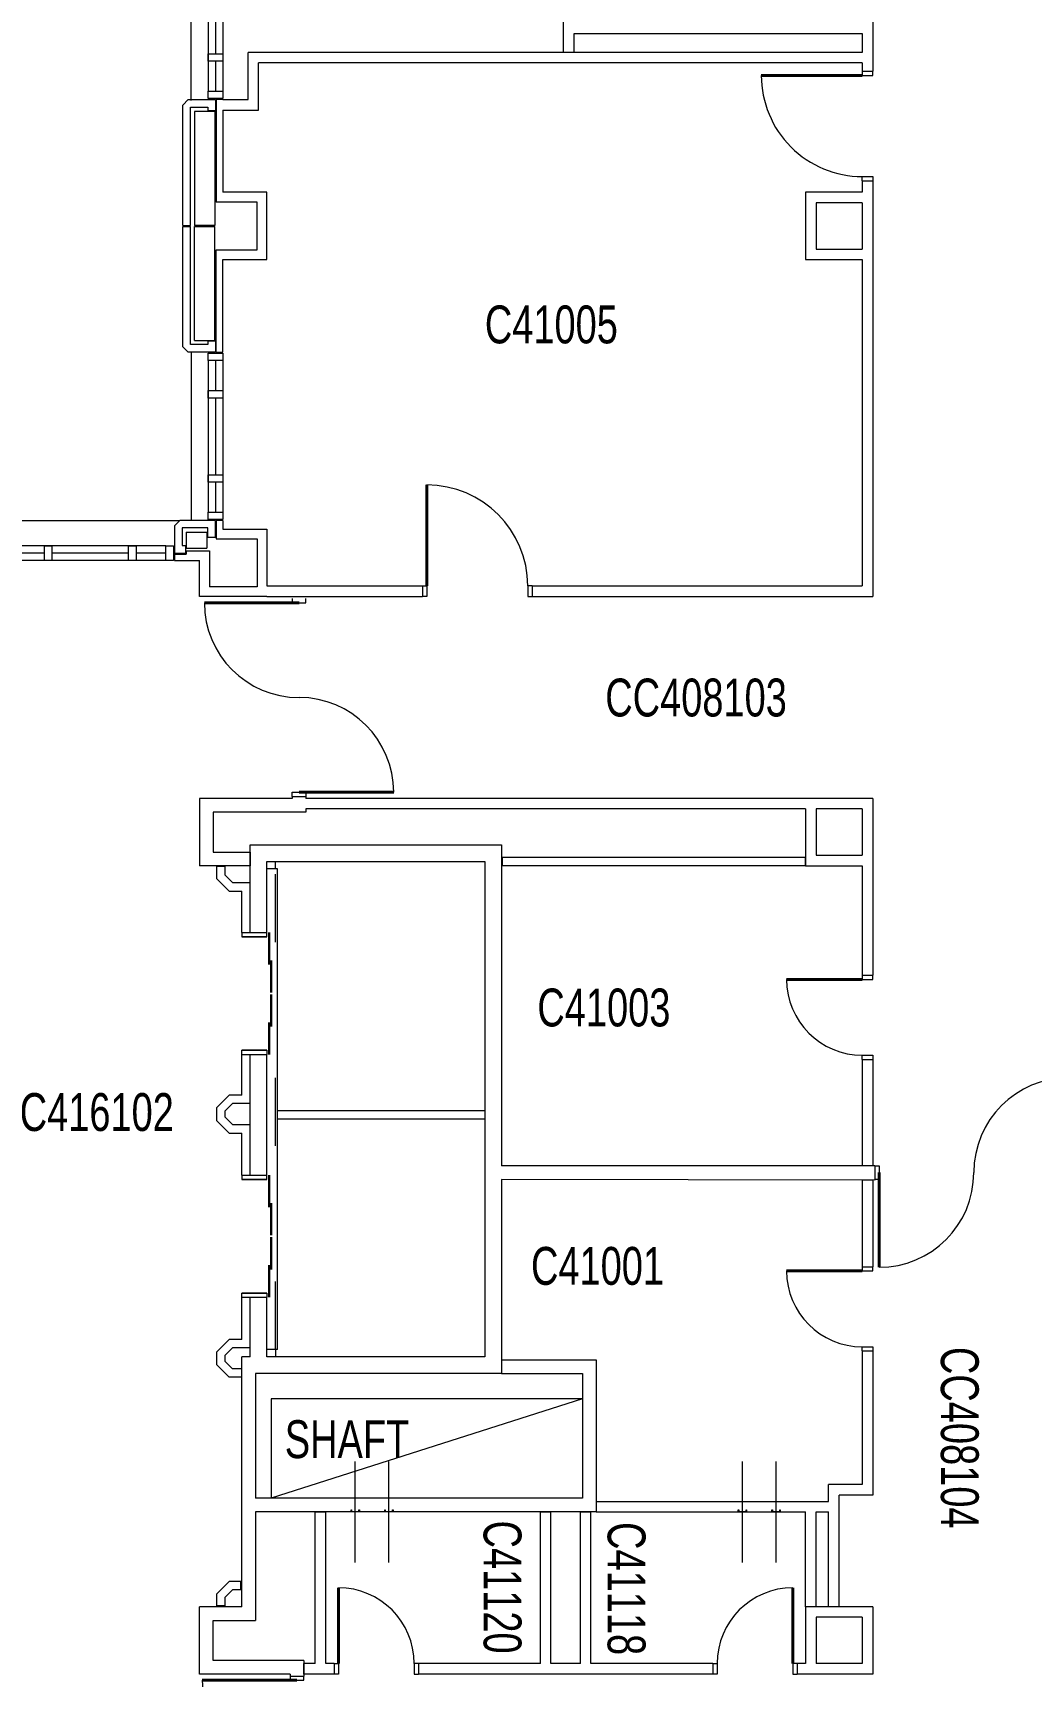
# Model space of a CAD drawing. Header units: inches. Extents: x 1097 to 10841, y 897 to 6841.
# Drawn here: x 9573 to 10048, y 3660 to 4440 of the extents above; entities that cross this region are included whole.
import ezdxf
from ezdxf.enums import TextEntityAlignment as Align

# ---------------------------------------------------------------- set-up
doc = ezdxf.new("R2010")
doc.units = ezdxf.units.IN
doc.header["$MEASUREMENT"] = 0
doc.linetypes.add('DGN4', pattern=[257.983504, 128.991752, -64.495876, 0, -64.495876])
doc.linetypes.add('DGN5', pattern=[96.743814, 32.247938, -64.495876])
doc.layers.get('0').update_dxf_attribs({"lineweight": 18})
for name, color, linetype, lineweight, true_color in [('Level 15', 7, 'Continuous', 18, 0xfefefe), ('Level 16', 7, 'Continuous', 18, 0xfefefe), ('Level 18', 7, 'Continuous', 18, 0xfefefe), ('Level 22', 7, 'Continuous', 18, 0xfefefe), ('Level 23', 7, 'Continuous', 18, 0xfefefe), ('Level 24', 7, 'Continuous', 18, 0xfefefe), ('Level 25', 7, 'Continuous', 18, 0xfefefe), ('Level 26', 7, 'Continuous', 18, 0xfefefe), ('Level 48', 7, 'Continuous', 18, 0xfefefe), ('Level 54', 7, 'Continuous', 18, 0xfefefe)]:
    doc.layers.add(name, color=color, linetype=linetype, lineweight=lineweight, true_color=true_color)
doc.styles.add('Styledgn001', font='dgn001.shx')

# ---------------------------------------------------------------- blocks, each defined once
blk = doc.blocks.new('ASHNG40')
at = {"layer": 'Level 25', "color": 2, "linetype": 'Continuous', "lineweight": 40, "true_color": 0xffff00}
blk.add_line((-48, 0), (0, 0), dxfattribs=at)
at = {"layer": 'Level 25', "color": 2, "linetype": 'Continuous', "lineweight": 0, "true_color": 0xffff00}
blk.add_ellipse((0, 0), major_axis=(0, -48), ratio=1, start_param=4.712389, end_param=6.283186, dxfattribs=at)
at = {"layer": 'Level 26', "color": 2, "linetype": 'Continuous', "lineweight": 13, "true_color": 0xffff00}
for points in [[(0, 2), (0, 0), (5, 0), (5, 2)], [(0, -50), (0, -48), (5, -48), (5, -50)]]:
    blk.add_lwpolyline(points, dxfattribs=at)
blk = doc.blocks.new('ASHNG41')
at = {"layer": 'Level 25', "color": 2, "linetype": 'Continuous', "lineweight": 40, "true_color": 0xffff00}
blk.add_line((0, 48), (0, 0), dxfattribs=at)
at = {"layer": 'Level 25', "color": 2, "linetype": 'Continuous', "lineweight": 0, "true_color": 0xffff00}
blk.add_ellipse((0, 0), major_axis=(48, 0), ratio=1, start_param=6.283185, end_param=7.853981, dxfattribs=at)
at = {"layer": 'Level 26', "color": 2, "linetype": 'Continuous', "lineweight": 13, "true_color": 0xffff00}
for points in [[(-2, 0), (0, 0), (0, -5), (-2, -5)], [(50, 0), (48, 0), (48, -5), (50, -5)]]:
    blk.add_lwpolyline(points, dxfattribs=at)
blk = doc.blocks.new('WINWIN5')
at = {"layer": 'Level 15', "color": 30, "linetype": 'Continuous', "lineweight": 0, "true_color": 0xf26432}
blk.add_line((-82.5, 19), (3.11, 19), dxfattribs=at)
at = {"layer": 'Level 16', "color": 163, "linetype": 'Continuous', "lineweight": 0, "true_color": 0x5587b9}
for p, q in [((-3.5, 7), (-75.5, 7)), ((-3.5, 0), (-75.5, 0))]:
    blk.add_line(p, q, dxfattribs=at)
at = {"layer": 'Level 16', "color": 163, "linetype": 'Continuous', "lineweight": 13, "true_color": 0x5587b9}
for p, q in [((-61.25, 3.5), (-75.5, 3.5)), ((-21.25, 3.5), (-57.75, 3.5)), ((-3.5, 3.5), (-17.75, 3.5))]:
    blk.add_line(p, q, dxfattribs=at)
for points in [[(-79, 0), (-79, 7), (-75.5, 7), (-75.5, 0), (-79, 0)], [(-61.25, 0), (-61.25, 7), (-57.75, 7), (-57.75, 0), (-61.25, 0)], [(-21.25, 0), (-21.25, 7), (-17.75, 7), (-17.75, 0), (-21.25, 0)], [(-3.5, 0), (-3.5, 7), (0, 7), (0, 0), (-3.5, 0)]]:
    blk.add_lwpolyline(points, close=True, dxfattribs=at)
blk = doc.blocks.new('WINWIN31')
at = {"layer": 'Level 15', "color": 30, "linetype": 'Continuous', "lineweight": 0, "true_color": 0xf26432}
blk.add_line((-15, -79.874875), (-15, 0.489), dxfattribs=at)
at = {"layer": 'Level 16', "color": 163, "linetype": 'Continuous', "lineweight": 0, "true_color": 0x5587b9}
for p, q in [((-7, -3.5), (-7, -75.499875)), ((0, -3.5), (0, -75.499875))]:
    blk.add_line(p, q, dxfattribs=at)
at = {"layer": 'Level 16', "color": 163, "linetype": 'Continuous', "lineweight": 13, "true_color": 0x5587b9}
for p, q in [((-3.5, -3.5), (-3.5, -17.75)), ((-3.5, -21.25), (-3.5, -57.749875)), ((-3.5, -61.249875), (-3.5, -75.499875))]:
    blk.add_line(p, q, dxfattribs=at)
for points in [[(0, -3.5), (-7, -3.5), (-7, 0), (0, 0), (0, -3.5)], [(0, -21.25), (-7, -21.25), (-7, -17.75), (0, -17.75), (0, -21.25)], [(0, -61.249875), (-7, -61.249875), (-7, -57.749875), (0, -57.749875), (0, -61.249875)], [(0, -78.999875), (-7, -78.999875), (-7, -75.499875), (0, -75.499875), (0, -78.999875)]]:
    blk.add_lwpolyline(points, close=True, dxfattribs=at)
blk = doc.blocks.new('BOPEN')
at = {"layer": 'Level 25', "color": 2, "linetype": 'Continuous', "lineweight": 0, "true_color": 0xffff00}
for p, q in [((6.000375, 0), (-6, 0)), ((6.000375, -54), (-6, -54))]:
    blk.add_line(p, q, dxfattribs=at)
at = {"layer": 'Level 26', "color": 2, "linetype": 'Continuous', "lineweight": 13, "true_color": 0xffff00}
for points in [[(-6, 2), (-6, 0), (6, 0), (6, 2)], [(-6, -56), (-6, -54), (6, -54), (6, -56)]]:
    blk.add_lwpolyline(points, dxfattribs=at)
blk = doc.blocks.new('BOPEN1')
at = {"layer": 'Level 25', "color": 2, "linetype": 'Continuous', "lineweight": 0, "true_color": 0xffff00}
for p, q in [((6.000375, 54), (-6, 54)), ((6.000375, 0), (-6, 0))]:
    blk.add_line(p, q, dxfattribs=at)
at = {"layer": 'Level 26', "color": 2, "linetype": 'Continuous', "lineweight": 13, "true_color": 0xffff00}
for points in [[(-6, 56), (-6, 54), (6, 54), (6, 56)], [(-6, -2), (-6, 0), (6, 0), (6, -2)]]:
    blk.add_lwpolyline(points, dxfattribs=at)
blk = doc.blocks.new('ASHNG79')
at = {"layer": 'Level 25', "color": 2, "linetype": 'Continuous', "lineweight": 40, "true_color": 0xffff00}
blk.add_line((-36, 0), (0, 0), dxfattribs=at)
at = {"layer": 'Level 25', "color": 2, "linetype": 'Continuous', "lineweight": 0, "true_color": 0xffff00}
blk.add_ellipse((0, 0), major_axis=(0, -36.000001), ratio=1, start_param=4.7123893198, end_param=6.283185598, dxfattribs=at)
at = {"layer": 'Level 26', "color": 2, "linetype": 'Continuous', "lineweight": 13, "true_color": 0xffff00}
for points in [[(0, 1.999875), (0, -0.00025), (4.999875, -0.00025), (4.999875, 1.999875)], [(0, -38.000125), (0, -36), (4.999875, -36), (4.999875, -38.000125)]]:
    blk.add_lwpolyline(points, dxfattribs=at)
blk = doc.blocks.new('ASHNG80')
at = {"layer": 'Level 25', "color": 2, "linetype": 'Continuous', "lineweight": 40, "true_color": 0xffff00}
blk.add_line((-36, 0), (0, 0), dxfattribs=at)
at = {"layer": 'Level 25', "color": 2, "linetype": 'Continuous', "lineweight": 0, "true_color": 0xffff00}
blk.add_ellipse((0, 0), major_axis=(0, -36.000001), ratio=1, start_param=4.7123893198, end_param=6.283185598, dxfattribs=at)
at = {"layer": 'Level 26', "color": 2, "linetype": 'Continuous', "lineweight": 13, "true_color": 0xffff00}
for points in [[(0, 1.999875), (0, -0.00025), (4.999875, -0.00025), (4.999875, 1.999875)], [(0, -38.000125), (0, -36), (4.999875, -36), (4.999875, -38.000125)]]:
    blk.add_lwpolyline(points, dxfattribs=at)
blk = doc.blocks.new('CDEGR')
at = {"layer": 'Level 25', "color": 2, "linetype": 'Continuous', "lineweight": 40, "true_color": 0xffff00}
for p, q in [((90, 0), (90, 45)), ((0, 0), (0, -45))]:
    blk.add_line(p, q, dxfattribs=at)
at = {"layer": 'Level 25', "color": 2, "linetype": 'Continuous', "lineweight": 0, "true_color": 0xffff00}
for centre, major_axis in [((90, 0), (-45, 0)), ((0, 0), (45, 0))]:
    blk.add_ellipse(centre, major_axis=major_axis, ratio=1, start_param=4.712394, end_param=6.283185, dxfattribs=at)
at = {"layer": 'Level 26', "color": 2, "linetype": 'Continuous', "lineweight": 13, "true_color": 0xffff00}
for points in [[(-2, 3.25), (0, 3.25), (0, -3.25), (-2, -3.25)], [(92, 3.25), (90, 3.25), (90, -3.25), (92, -3.25)]]:
    blk.add_lwpolyline(points, dxfattribs=at)
blk = doc.blocks.new('CDEGR1')
at = {"layer": 'Level 25', "color": 2, "linetype": 'Continuous', "lineweight": 40, "true_color": 0xffff00}
for p, q in [((0, 90), (-45, 90)), ((0, 0), (45, 0))]:
    blk.add_line(p, q, dxfattribs=at)
at = {"layer": 'Level 25', "color": 2, "linetype": 'Continuous', "lineweight": 0, "true_color": 0xffff00}
for centre, major_axis in [((0, 90), (0, -45)), ((0, 0), (0, 45))]:
    blk.add_ellipse(centre, major_axis=major_axis, ratio=1, start_param=4.712394, end_param=6.283185, dxfattribs=at)
at = {"layer": 'Level 26', "color": 2, "linetype": 'Continuous', "lineweight": 13, "true_color": 0xffff00}
for points in [[(-3.25, 92), (-3.25, 90), (3.25, 90), (3.25, 92)], [(-3.25, -2), (-3.25, 0), (3.25, 0), (3.25, -2)]]:
    blk.add_lwpolyline(points, dxfattribs=at)
blk = doc.blocks.new('CDEGR2')
at = {"layer": 'Level 25', "color": 2, "linetype": 'Continuous', "lineweight": 40, "true_color": 0xffff00}
for p, q in [((0, 90), (-45, 90)), ((0, 0), (45, 0))]:
    blk.add_line(p, q, dxfattribs=at)
at = {"layer": 'Level 25', "color": 2, "linetype": 'Continuous', "lineweight": 0, "true_color": 0xffff00}
for centre, major_axis in [((0, 90), (0, -45)), ((0, 0), (0, 45))]:
    blk.add_ellipse(centre, major_axis=major_axis, ratio=1, start_param=4.712394, end_param=6.283185, dxfattribs=at)
at = {"layer": 'Level 26', "color": 2, "linetype": 'Continuous', "lineweight": 13, "true_color": 0xffff00}
for points in [[(-3.25, 92), (-3.25, 90), (3.25, 90), (3.25, 92)], [(-3.25, -2), (-3.25, 0), (3.25, 0), (3.25, -2)]]:
    blk.add_lwpolyline(points, dxfattribs=at)
blk = doc.blocks.new('ASHNG81')
at = {"layer": 'Level 25', "color": 2, "linetype": 'Continuous', "lineweight": 40, "true_color": 0xffff00}
blk.add_line((0, 36), (0, 0), dxfattribs=at)
at = {"layer": 'Level 25', "color": 2, "linetype": 'Continuous', "lineweight": 0, "true_color": 0xffff00}
blk.add_ellipse((0, 0), major_axis=(-36.000001, 0), ratio=1, start_param=4.7123893198, end_param=6.283185598, dxfattribs=at)
at = {"layer": 'Level 26', "color": 2, "linetype": 'Continuous', "lineweight": 13, "true_color": 0xffff00}
for points in [[(-38.000125, 0), (-36, 0), (-36, -4.999875), (-38.000125, -4.999875)], [(1.999875, 0), (-0.00025, 0), (-0.00025, -4.999875), (1.999875, -4.999875)]]:
    blk.add_lwpolyline(points, dxfattribs=at)
blk = doc.blocks.new('ASHNG82')
at = {"layer": 'Level 25', "color": 2, "linetype": 'Continuous', "lineweight": 40, "true_color": 0xffff00}
blk.add_line((0, 36), (0, 0), dxfattribs=at)
at = {"layer": 'Level 25', "color": 2, "linetype": 'Continuous', "lineweight": 0, "true_color": 0xffff00}
blk.add_ellipse((0, 0), major_axis=(36.000001, 0), ratio=1, start_param=6.2831850163, end_param=7.8539812946, dxfattribs=at)
at = {"layer": 'Level 26', "color": 2, "linetype": 'Continuous', "lineweight": 13, "true_color": 0xffff00}
for points in [[(-1.999875, 0), (0.000125, 0), (0.000125, -4.999875), (-1.999875, -4.999875)], [(38, 0), (36, 0), (36, -4.999875), (38, -4.999875)]]:
    blk.add_lwpolyline(points, dxfattribs=at)
blk = doc.blocks.new('ED46')
at = {"layer": 'Level 25', "color": 2, "linetype": 'Continuous', "lineweight": 30, "true_color": 0xffff00}
for p, q in [((1.000125, 40.75), (1.000125, 56)), ((2.000125, 27.5), (2.000125, 42.75)), ((2.000125, 11.25), (2.000125, 26.5)), ((1.000125, -2), (1.000125, 13.25))]:
    blk.add_line(p, q, dxfattribs=at)
blk = doc.blocks.new('ED47')
at = {"layer": 'Level 25', "color": 2, "linetype": 'Continuous', "lineweight": 30, "true_color": 0xffff00}
for p, q in [((1.000125, 40.75), (1.000125, 56)), ((2.000125, 27.5), (2.000125, 42.75)), ((2.000125, 11.25), (2.000125, 26.5)), ((1.000125, -2), (1.000125, 13.25))]:
    blk.add_line(p, q, dxfattribs=at)
blk = doc.blocks.new('M1835L')
at = {"layer": 'Level 54', "color": 1, "linetype": 'DGN4', "lineweight": 0, "true_color": 0xff0000}
for p, q in [((0, -24), (0, 24)), ((16, -24), (16, 24))]:
    blk.add_line(p, q, dxfattribs=at)
at = {"layer": 'Level 54', "color": 1, "linetype": 'Continuous', "lineweight": 13, "true_color": 0xff0000}
for points in [[(-1.75, 1), (-1.75, 0.25), (1.75, 0.25), (1.75, 1), (1.75, 1), (2, 1), (2, 0), (-2, 0), (-2, 1), (-2, 1)], [(14.25, 1), (14.25, 0.25), (17.75, 0.25), (17.75, 1), (17.75, 1), (18, 1), (18, 0), (14, 0), (14, 1), (14, 1)]]:
    blk.add_lwpolyline(points, close=True, dxfattribs=at)
blk = doc.blocks.new('M1835R')
at = {"layer": 'Level 54', "color": 1, "linetype": 'DGN4', "lineweight": 0, "true_color": 0xff0000}
for p, q in [((-16, -24), (-16, 24)), ((0, -24), (0, 24))]:
    blk.add_line(p, q, dxfattribs=at)
at = {"layer": 'Level 54', "color": 1, "linetype": 'Continuous', "lineweight": 13, "true_color": 0xff0000}
for points in [[(-17.75, 1), (-17.75, 0.25), (-14.25, 0.25), (-14.25, 1), (-14.25, 1), (-14, 1), (-14, 0), (-18, 0), (-18, 1), (-18, 1)], [(-1.75, 1), (-1.75, 0.25), (1.75, 0.25), (1.75, 1), (1.75, 1), (2, 1), (2, 0), (-2, 0), (-2, 1), (-2, 1)]]:
    blk.add_lwpolyline(points, close=True, dxfattribs=at)

msp = doc.modelspace()

# ---------------------------------------------------------------- linework, layer by layer
at = {"layer": 'Level 15', "color": 30, "linetype": 'Continuous', "lineweight": 13, "true_color": 0xf26432}
for p, q in [((9647.169, 4408.555), (9644.544, 4405.93)), ((9644.544, 4348.794), (9644.544, 4405.93)), ((9647.169, 4408.555), (9660.043875, 4408.555)), ((9648.169, 4348.793875), (9648.169, 4404.929875)), ((9648.169, 4404.929875), (9656.41875, 4404.929875)), ((9656.41875, 4404.929875), (9656.41875, 4403.304875)), ((9660.043875, 4408.555), (9660.043875, 4403.304875)), ((9650.169, 4402.929875), (9650.169, 4348.793875)), ((9659.794, 4402.92975), (9650.169, 4402.929875)), ((9660.043875, 4403.304875), (9656.41875, 4403.304875)), ((9659.794, 4402.92975), (9659.794, 4348.793875)), ((9644.544, 4348.794), (9648.169, 4348.793875)), ((9659.794, 4348.793875), (9650.169, 4348.793875)), ((9644.544, 4291.18), (9644.544, 4348.294)), ((9644.544, 4348.294), (9648.169, 4348.293875)), ((9648.169, 4292.18), (9648.169, 4348.293875)), ((9650.169, 4294.18), (9650.169, 4348.293875)), ((9650.169, 4348.293875), (9659.794, 4348.293875)), ((9659.794, 4294.179875), (9659.794, 4348.293875)), ((9650.169, 4294.18), (9659.794, 4294.179875)), ((9647.169, 4288.555), (9644.544, 4291.18)), ((9660.043875, 4288.555), (9647.169, 4288.555)), ((9656.41875, 4292.18), (9648.169, 4292.18)), ((9656.41875, 4293.805), (9656.41875, 4292.18)), ((9660.043875, 4293.805), (9656.41875, 4293.805)), ((9660.043875, 4293.805), (9660.043875, 4288.555)), ((9643.169, 4208.676), (9640.544, 4206.051)), ((9660.044, 4208.676), (9643.169, 4208.676)), ((9660.044, 4200.676), (9660.044, 4208.676)), ((9640.544, 4206.051), (9640.544, 4193.044125)), ((9656.419, 4205.051), (9644.169125, 4205.051)), ((9644.169125, 4205.051), (9644.169125, 4196.66925)), ((9646.169125, 4203.051), (9656.044, 4203.051)), ((9646.169125, 4203.051), (9646.169125, 4195.426)), ((9656.044, 4203.051), (9656.044, 4195.426)), ((9656.419, 4200.676), (9656.419, 4205.051)), ((9656.419, 4200.676), (9660.044, 4200.676)), ((9640.544, 4193.044125), (9645.794125, 4193.044125)), ((9644.169125, 4196.66925), (9645.794125, 4196.66925)), ((9645.794125, 4196.66925), (9645.794125, 4193.044125)), ((9646.169125, 4195.426), (9656.044, 4195.426))]:
    msp.add_line(p, q, dxfattribs=at)
at = {"layer": 'Level 15', "color": 30, "linetype": 'Continuous', "lineweight": 0, "true_color": 0xf26432}
msp.add_line((9648.544, 4288.555), (9648.544, 4208.676), dxfattribs=at)
at = {"layer": 'Level 16', "color": 163, "linetype": 'Continuous', "lineweight": 0, "true_color": 0x5587b9}
for p, q in [((9656.544, 4284.555), (9656.544, 4212.555)), ((9663.544, 4284.555), (9663.544, 4212.555))]:
    msp.add_line(p, q, dxfattribs=at)
at = {"layer": 'Level 16', "color": 163, "linetype": 'Continuous', "lineweight": 13, "true_color": 0x5587b9}
for p, q in [((9660.044, 4284.555), (9660.044, 4270.305)), ((9660.044, 4266.805), (9660.044, 4230.305)), ((9660.044, 4226.805), (9660.044, 4212.555))]:
    msp.add_line(p, q, dxfattribs=at)
for points in [[(9663.544, 4284.555), (9656.544, 4284.555), (9656.544, 4288.055), (9663.544, 4288.055), (9663.544, 4284.555)], [(9663.544, 4266.805), (9656.544, 4266.805), (9656.544, 4270.305), (9663.544, 4270.305), (9663.544, 4266.805)], [(9663.544, 4226.805), (9656.544, 4226.805), (9656.544, 4230.305), (9663.544, 4230.305), (9663.544, 4226.805)], [(9663.544, 4209.055), (9656.544, 4209.055), (9656.544, 4212.555), (9663.544, 4212.555), (9663.544, 4209.055)]]:
    msp.add_lwpolyline(points, close=True, dxfattribs=at)
at = {"layer": 'Level 18', "color": 30, "linetype": 'Continuous', "lineweight": 0, "true_color": 0xf26432}
msp.add_line((9834.54425, 3791.294), (9686.544, 3744.044125), dxfattribs=at)
at = {"layer": 'Level 22', "color": 120, "linetype": 'Continuous', "lineweight": 0, "true_color": 0x00ffcd}
for p, q in [((9688.544, 4043.044), (9688.544, 4046.544)), ((9689.544, 4043.044), (9684.294, 4043.044)), ((9689.544, 3814.79375), (9689.544, 4043.044)), ((9689.544, 3814.79375), (9684.544, 3814.79375)), ((9688.794, 3811.29375), (9688.794, 3814.79375)), ((9834.54425, 3791.294), (9686.544, 3791.294)), ((9686.544, 3791.294), (9686.544, 3744.044125))]:
    msp.add_line(p, q, dxfattribs=at)
at = {"layer": 'Level 22', "color": 120, "linetype": 'DGN5', "lineweight": 0, "true_color": 0x00ffcd}
msp.add_line((9688.544, 3814.79375), (9688.544, 4043.044), dxfattribs=at)
at = {"layer": 'Level 23', "color": 2, "linetype": 'Continuous', "lineweight": 13, "true_color": 0xffff00}
for p, q in [((9972.544, 4602.044), (9972.544, 4422.04275)), ((9825.544, 4431.0425), (9825.544, 4546.042375)), ((9830.544, 4440.042375), (9967.544, 4440.042375)), ((9830.544, 4431.0425), (9830.544, 4440.042375)), ((9967.544, 4440.042375), (9967.544, 4431.04275)), ((9967.544, 4431.04275), (9675.544, 4431.04275)), ((9675.544, 4408.555), (9675.544, 4431.04275)), ((9967.544, 4431.0425), (9830.544, 4431.0425)), ((9967.544, 4434.042375), (9967.544, 4431.0425)), ((9967.544, 4426.04275), (9680.544125, 4426.04275)), ((9680.544125, 4403.555), (9680.544125, 4426.04275)), ((9967.544, 4426.04275), (9967.544, 4422.04275)), ((9967.544, 4426.0425), (9967.544, 4422.0425)), ((9967.544, 4422.04275), (9972.544, 4422.04275)), ((9660.418875, 4408.555), (9660.418875, 4359.918875)), ((9663.544, 4408.555), (9660.418875, 4408.555)), ((9663.544, 4408.555), (9675.544, 4408.555)), ((9663.544, 4403.555), (9663.544, 4364.544)), ((9663.544, 4403.555), (9680.544125, 4403.555)), ((9684.544, 4364.544), (9663.544, 4364.544)), ((9684.544, 4332.544), (9684.544, 4364.544)), ((9967.544, 4364.544125), (9940.543875, 4364.544)), ((9940.543875, 4364.544), (9940.543875, 4332.544125)), ((9967.544, 4370.04275), (9967.544, 4364.544125)), ((9967.544, 4370.04275), (9972.544, 4370.04275)), ((9972.544, 4370.04275), (9972.544, 4172.4905)), ((9679.918875, 4359.918875), (9660.418875, 4359.918875)), ((9679.918875, 4337.169), (9679.918875, 4359.918875)), ((9967.544, 4359.544125), (9945.543875, 4359.544)), ((9945.543875, 4359.544), (9945.543875, 4337.544125)), ((9967.544, 4359.544125), (9967.544, 4337.544)), ((9660.418875, 4288.555), (9660.418875, 4337.169)), ((9660.418875, 4337.169), (9679.918875, 4337.169)), ((9945.543875, 4337.544125), (9967.544, 4337.544)), ((9663.544, 4288.555), (9663.544, 4332.544)), ((9663.544, 4332.544), (9684.544, 4332.544)), ((9940.543875, 4332.544125), (9967.544, 4332.544)), ((9967.544, 4332.544), (9967.544, 4177.490625)), ((9660.418875, 4288.555), (9663.544, 4288.555)), ((9660.419, 4208.676125), (9660.419, 4199.919)), ((9663.544, 4208.676), (9660.419, 4208.676125)), ((9663.544, 4208.676), (9663.544, 4204.544)), ((9663.544, 4204.544), (9684.544, 4204.544)), ((9684.544, 4204.544), (9684.544, 4177.490625)), ((9640.555, 4192.669125), (9646.169125, 4192.669125)), ((9640.555, 4192.669125), (9640.555, 4189.544)), ((9646.169125, 4194.169125), (9657.169125, 4194.169125)), ((9646.169125, 4194.169125), (9646.169125, 4192.669125)), ((9657.169125, 4194.169125), (9657.169125, 4177.169125)), ((9660.419, 4199.919), (9679.919, 4199.919)), ((9679.919, 4199.919), (9679.919, 4177.169125)), ((9640.555, 4189.544), (9646.169125, 4189.544)), ((9646.169125, 4189.544), (9652.544, 4189.544)), ((9652.544, 4172.544), (9652.544, 4189.544)), ((9679.919, 4177.169125), (9657.169125, 4177.169125)), ((9684.544, 4177.490625), (9758.544, 4177.490625)), ((9758.544, 4177.490625), (9758.544, 4172.4905)), ((9810.544, 4177.490625), (9810.544, 4172.4905)), ((9810.544, 4177.490625), (9967.544, 4177.490625)), ((9684.544, 4172.544), (9652.544, 4172.544)), ((9684.544, 4172.4905), (9758.544, 4172.4905)), ((9810.544, 4172.4905), (9972.544, 4172.4905)), ((9652.544, 4076.544), (9652.544, 4044.544)), ((9696.544, 4076.544), (9652.544, 4076.544)), ((9696.544, 4077.51725), (9696.544, 4076.544)), ((9696.544, 4077.51725), (9703.044125, 4077.51725)), ((9703.044125, 4077.51725), (9703.044125, 4076.544)), ((9972.544, 4076.544), (9703.044125, 4076.544)), ((9972.544, 4076.544), (9972.544, 3992.544)), ((9659.044125, 4070.043875), (9659.044125, 4051.044)), ((9703.044125, 4070.043875), (9659.044125, 4070.043875)), ((9940.544, 4071.543875), (9703.044125, 4071.543875)), ((9703.044125, 4071.543875), (9703.044125, 4070.043875)), ((9940.544, 4071.543875), (9940.544, 4044.544)), ((9967.544, 4071.543875), (9945.544125, 4071.543875)), ((9945.544125, 4071.543875), (9945.544125, 4049.544125)), ((9967.544, 4071.543875), (9967.544, 4049.544125)), ((9676.544, 4054.544125), (9796.044125, 4054.544125)), ((9676.544, 4012.877375), (9676.544, 4054.544125)), ((9796.044125, 4054.544125), (9796.044125, 3902.044125)), ((9676.544, 4044.544), (9652.544, 4044.544)), ((9659.044125, 4051.044), (9676.544, 4051.044)), ((9676.544, 4051.044), (9676.544, 4044.544)), ((9684.544, 4046.544), (9788.044, 4046.544)), ((9684.544, 4012.877375), (9684.544, 4046.544)), ((9788.044, 4046.544), (9788.044, 3811.294)), ((9940.544, 4048.544125), (9796.544125, 4048.544125)), ((9796.544125, 4044.544), (9796.544125, 4048.544125)), ((9940.544, 4044.544), (9796.544125, 4044.544)), ((9940.544, 4044.544), (9940.544, 4048.544125)), ((9940.544, 4044.544), (9967.544, 4044.544)), ((9945.544125, 4049.544125), (9967.544, 4049.544125)), ((9967.544, 4044.544), (9967.544, 3992.544)), ((9660.544, 4044.169), (9660.544, 4038.544125)), ((9664.544125, 4044.169), (9660.544, 4044.169)), ((9660.544, 4038.544125), (9666.544, 4032.544125)), ((9664.544125, 4044.169), (9664.544125, 4040.201)), ((9664.544125, 4040.201), (9668.200875, 4036.54425)), ((9668.200875, 4036.54425), (9676.544, 4036.54425)), ((9676.544, 4012.877375), (9676.544, 4036.54425)), ((9666.544, 4032.544125), (9672.544, 4032.544125)), ((9672.544, 4012.877375), (9672.544, 4032.544125)), ((9672.544, 4012.877375), (9676.544, 4012.877375)), ((9676.544, 4012.877375), (9684.544, 4012.877375)), ((9967.544, 3992.544), (9972.544, 3992.544)), ((9672.544, 3954.877375), (9676.544, 3954.877375)), ((9672.544, 3935.58575), (9672.544, 3954.877375)), ((9676.544, 3954.877375), (9684.544, 3954.877375)), ((9676.544, 3897.544), (9676.544, 3954.877375)), ((9676.544, 3931.58575), (9676.544, 3954.877375)), ((9684.544, 3897.544), (9684.544, 3954.877375)), ((9967.544, 3952.544), (9972.544, 3952.544)), ((9967.544, 3952.544), (9967.544, 3902.044125)), ((9972.544, 3952.544), (9972.544, 3902.044125)), ((9666.544, 3935.58575), (9660.544, 3929.58575)), ((9672.544, 3935.58575), (9666.544, 3935.58575)), ((9660.544, 3929.58575), (9660.544, 3923.58575)), ((9668.200875, 3931.58575), (9664.544125, 3927.929)), ((9664.544125, 3927.929), (9664.544125, 3925.242625)), ((9676.544, 3931.58575), (9668.200875, 3931.58575)), ((9660.544, 3923.58575), (9666.544, 3917.58575)), ((9664.544125, 3925.242625), (9668.200875, 3921.585875)), ((9668.200875, 3921.585875), (9676.544, 3921.585875)), ((9676.544, 3897.544), (9676.544, 3921.585875)), ((9666.544, 3917.58575), (9672.544, 3917.58575)), ((9672.544, 3897.544), (9672.544, 3917.58575)), ((9672.544, 3897.544), (9676.544, 3897.544)), ((9676.544, 3897.544), (9684.544, 3897.544)), ((9973.544, 3902.044125), (9796.044125, 3902.044125)), ((9972.544, 3902.044125), (9967.544, 3902.044125)), ((9973.544, 3902.044125), (9973.543375, 3895.228125)), ((9973.543375, 3895.228125), (9796.044125, 3895.570375)), ((9796.044125, 3895.570375), (9796.044125, 3803.294)), ((9967.544, 3895.228125), (9967.544, 3854.044)), ((9972.544, 3895.228125), (9967.544, 3895.228125)), ((9972.544, 3895.228125), (9972.544, 3854.044)), ((9967.544, 3854.044), (9972.544, 3854.044)), ((9672.544, 3839.544), (9676.544, 3839.544)), ((9672.544, 3819.544), (9672.544, 3839.544)), ((9676.544, 3811.294), (9676.544, 3839.544)), ((9676.544, 3839.544), (9684.544, 3839.544)), ((9676.544, 3815.544), (9676.544, 3839.544)), ((9684.544, 3811.294), (9684.544, 3839.544)), ((9666.544, 3819.544), (9660.544, 3813.544)), ((9672.544, 3819.544), (9666.544, 3819.544)), ((9660.544, 3813.544), (9660.544, 3807.544)), ((9668.200875, 3815.544), (9664.544125, 3811.88725)), ((9664.544125, 3811.88725), (9664.544125, 3809.200875)), ((9676.544, 3815.544), (9668.200875, 3815.544)), ((9672.544, 3692.544), (9672.544, 3811.294)), ((9676.544, 3811.294), (9672.544, 3811.294)), ((9788.044, 3811.294), (9684.544, 3811.294)), ((9967.544, 3814.044), (9972.544, 3814.044)), ((9967.544, 3814.044), (9967.544, 3750.544)), ((9972.544, 3814.044), (9972.544, 3745.544)), ((9660.544, 3807.544), (9666.544, 3801.544)), ((9664.544125, 3809.200875), (9668.200875, 3805.544125)), ((9672.544, 3805.544125), (9668.200875, 3805.544125)), ((9672.544, 3801.544), (9672.544, 3805.544125)), ((9796.044125, 3803.294), (9679.044125, 3803.294)), ((9679.044125, 3803.294), (9679.044125, 3744.044125)), ((9796.044125, 3809.794125), (9841.044375, 3809.794125)), ((9796.044125, 3809.794125), (9796.044125, 3803.294)), ((9796.044125, 3803.294), (9834.54425, 3803.294)), ((9834.54425, 3803.294), (9834.54425, 3744.044125)), ((9841.044375, 3809.794125), (9841.044375, 3737.544)), ((9672.544, 3801.544), (9666.544, 3801.544)), ((9967.544, 3750.544), (9951.544, 3750.544)), ((9951.544, 3742.544), (9951.544, 3750.544)), ((9834.54425, 3744.044125), (9679.044125, 3744.044125)), ((9841.044375, 3742.544), (9951.544, 3742.544)), ((9841.044375, 3742.544), (9841.044375, 3737.544)), ((9956.544, 3692.544), (9956.544, 3745.544)), ((9972.544, 3745.544), (9956.544, 3745.544)), ((9841.044375, 3737.544), (9679.044125, 3737.544)), ((9679.044125, 3737.544), (9679.044125, 3686.044)), ((9707.544, 3665.544), (9707.544, 3737.544)), ((9707.544, 3737.544), (9712.544, 3737.544)), ((9712.544, 3665.544), (9712.544, 3737.544)), ((9814.544, 3737.544), (9819.544, 3737.544)), ((9814.544, 3665.544), (9814.544, 3737.544)), ((9819.544, 3665.544), (9819.544, 3737.544)), ((9833.544, 3665.544), (9833.544, 3737.544)), ((9833.544, 3737.544), (9838.544, 3737.544)), ((9838.544, 3665.544), (9838.544, 3737.544)), ((9841.044375, 3737.544), (9940.544, 3737.544)), ((9940.544, 3692.544), (9940.544, 3737.544)), ((9945.544125, 3692.544), (9945.544125, 3737.544)), ((9945.544125, 3737.544), (9951.544, 3737.544)), ((9951.544, 3692.544125), (9951.544, 3737.544)), ((9666.544, 3704.544), (9660.544, 3698.544)), ((9672.169, 3704.544), (9666.544, 3704.544)), ((9672.169, 3700.544), (9672.169, 3704.544)), ((9660.544, 3698.544), (9660.544, 3692.919)), ((9668.200875, 3700.544), (9664.544125, 3696.88725)), ((9664.544125, 3696.88725), (9664.544125, 3692.919)), ((9672.169, 3700.544), (9668.200875, 3700.544)), ((9652.544, 3660.544), (9652.544, 3692.544)), ((9672.544, 3692.544), (9652.544, 3692.544)), ((9659.044125, 3667.044), (9659.044125, 3686.044)), ((9659.044125, 3686.044), (9679.044125, 3686.044)), ((9664.544125, 3692.919), (9660.544, 3692.919)), ((9972.544, 3692.544), (9940.544, 3692.544)), ((9940.544, 3692.544), (9940.544, 3665.544)), ((9967.544, 3687.544), (9945.544125, 3687.544)), ((9945.544125, 3687.544), (9945.544125, 3665.544)), ((9967.544, 3687.544), (9967.544, 3665.544)), ((9972.544, 3692.544), (9972.544, 3660.544)), ((9702.044, 3667.044), (9659.044125, 3667.044)), ((9702.044, 3667.044), (9702.044, 3659.57075)), ((9702.044, 3660.544), (9702.044, 3665.544)), ((9707.544, 3665.544), (9702.044, 3665.544)), ((9716.544, 3665.544), (9712.544, 3665.544)), ((9716.544, 3665.544), (9716.544, 3660.544)), ((9814.544, 3665.544), (9756.544, 3665.544)), ((9756.544, 3665.544), (9756.544, 3660.544)), ((9833.544, 3665.544), (9819.544, 3665.544)), ((9896.544, 3665.544), (9838.544, 3665.544)), ((9896.544, 3665.544), (9896.544, 3660.544)), ((9940.544, 3665.544), (9936.544, 3665.544)), ((9936.544, 3665.544), (9936.544, 3660.544)), ((9967.544, 3665.544), (9945.544125, 3665.544)), ((9695.544, 3660.544), (9652.544, 3660.544)), ((9695.544, 3660.544), (9695.544, 3659.57075)), ((9695.544, 3659.57075), (9702.044, 3659.57075)), ((9716.544, 3660.544), (9702.044, 3660.544)), ((9896.544, 3660.544), (9756.544, 3660.544)), ((9972.544, 3660.544), (9936.544, 3660.544))]:
    msp.add_line(p, q, dxfattribs=at)
at = {"layer": 'Level 24', "color": 3, "linetype": 'Continuous', "lineweight": 0, "true_color": 0x00ff00}
for p, q in [((9689.544, 3928.294), (9788.044, 3928.294)), ((9689.544, 3924.294), (9788.044, 3924.294))]:
    msp.add_line(p, q, dxfattribs=at)

# ---------------------------------------------------------------- block references
at = {"color": 3, "linetype": 'Continuous', "lineweight": 13, "true_color": 0x00ff00}
msp.add_blockref('WINWIN31', (9663.544, 4488.05475), dxfattribs=at)
at = {"color": 7, "linetype": 'Continuous', "lineweight": 0, "true_color": 0xfefefe}
for name, p in [('ASHNG40', (9967.544, 4420.04275)), ('ASHNG41', (9760.544, 4177.490625)), ('CDEGR1', (9699.794, 4079.51725)), ('BOPEN', (9678.543875, 4010.877375)), ('ED46', (9684.543875, 3956.877375)), ('ASHNG79', (9967.544, 3990.544)), ('CDEGR', (9975.544, 3898.794125)), ('BOPEN1', (9678.543875, 3841.544)), ('ED47', (9684.543875, 3841.544)), ('ASHNG80', (9967.544, 3852.044)), ('M1835L', (9726.544, 3737.544)), ('M1835R', (9926.544, 3737.544)), ('ASHNG82', (9718.544, 3665.544)), ('ASHNG81', (9934.544, 3665.544)), ('CDEGR2', (9698.794, 3567.57075))]:
    msp.add_blockref(name, p, dxfattribs=at)
at = {"color": 30, "linetype": 'Continuous', "lineweight": 13, "true_color": 0xf26432}
msp.add_blockref('WINWIN5', (9640.055, 4189.544), dxfattribs=at)

# ---------------------------------------------------------------- texts
at = {"layer": 'Level 48', "color": 120, "linetype": 'Continuous', "lineweight": 13, "true_color": 0x00ffcd, "style": 'Styledgn001', "width": 0.75}
for s, p in [('C41005', (9819.737786, 4301.766625)), ('CC408103', (9888.51534, 4124.504875)), ('C41003', (9844.703036, 3977.231375)), ('CC416102', (9597.137336, 3927.553375)), ('C41001', (9841.674449, 3854.462625)), ('SHAFT', (9722.610903, 3772.12325))]:
    msp.add_text(s, height=18, dxfattribs=at).set_placement(p, align=Align.MIDDLE_CENTER)
for s, height, p in [('CC408104', 17.9999947, (10013.884497, 3772.803051)), ('C41120', 17.9999962, (9796.525248, 3701.849303)), ('C41118', 17.9999962, (9855.486623, 3701.129155))]:
    msp.add_text(s, height=height, rotation=270, dxfattribs=at).set_placement(p, align=Align.MIDDLE_CENTER)

doc.saveas('drawing.dxf')
